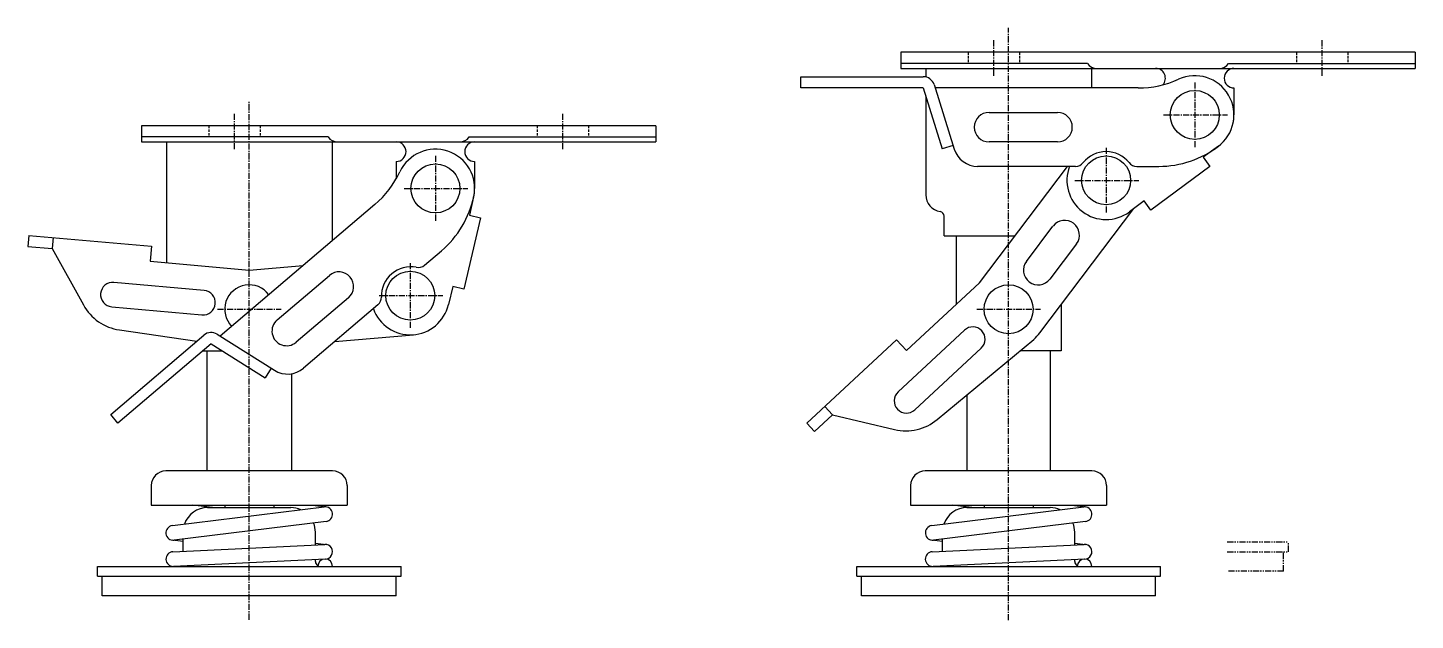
# Model space of a CAD drawing. Extents: x 0 to 475, y 0 to 283.
# Drawn here: x 192.2 to 475.4, y 15.1 to 136.1 of the extents above; entities that cross this region are included whole.
import ezdxf

# ---------------------------------------------------------------- set-up
doc = ezdxf.new("R2010")
doc.units = 0
for name, pattern in [('CENTER', [2, 1.25, -0.25, 0.25, -0.25]), ('DASHED', [0.75, 0.5, -0.25]), ('PHANTOM', [2.5, 1.25, -0.25, 0.25, -0.25, 0.25, -0.25])]:
    doc.linetypes.add(name, pattern=pattern)
doc.layers.get('0').update_dxf_attribs({"linetype": 'CONTINUOUS'})
doc.layers.add('CENTER', color=1, linetype='CENTER')

msp = doc.modelspace()

# ---------------------------------------------------------------- linework, layer by layer
at = {"color": 7, "linetype": 'CONTINUOUS'}
for p, q in [((370.44, 131.09), (370.44, 127.79)), ((475.44, 131.09), (370.44, 131.09)), ((475.44, 131.09), (475.44, 127.79)), ((408.54, 128.79), (370.44, 128.79)), ((370.44, 127.79), (475.44, 127.79)), ((375.54, 127.79), (375.54, 126.04)), ((409.34, 127.79), (409.34, 123.79)), ((437.34, 128.79), (475.44, 128.79)), ((350.03, 126.09), (375.03, 126.09)), ((350.03, 123.79), (350.03, 126.09)), ((375.03, 123.79), (350.03, 123.79)), ((375.03, 123.79), (378.91, 111.39)), ((375.54, 122.16), (375.54, 101.95)), ((377.23, 124.48), (381.34, 111.3)), ((418.88, 123.79), (377.44, 123.79)), ((438.44, 123.79), (438.44, 118.29)), ((388.44, 118.79), (402.44, 118.79)), ((215.44, 116.09), (215.44, 112.79)), ((320.44, 116.09), (215.44, 116.09)), ((253.54, 113.79), (215.44, 113.79)), ((282.34, 113.79), (320.44, 113.79)), ((320.44, 116.09), (320.44, 112.79)), ((215.44, 112.79), (320.44, 112.79)), ((220.54, 112.79), (220.54, 88.15)), ((254.34, 112.79), (254.34, 92.55)), ((381.1, 112.07), (378.91, 111.39)), ((402.44, 112.79), (388.44, 112.79)), ((435.25, 111.9), (432.18, 109.63)), ((267.44, 108.79), (267.44, 105.24)), ((283.44, 108.79), (283.44, 103.29)), ((406.1, 107.79), (386.12, 107.79)), ((386.48, 83.99), (404.48, 107.79)), ((418.59, 107.79), (423.11, 107.79)), ((433.54, 107.78), (421.48, 98.87)), ((432.18, 109.63), (433.54, 107.78)), ((263.07, 99.98), (231.52, 73.13)), ((283.25, 101.55), (282.38, 97.82)), ((398.82, 73.78), (418.02, 99.18)), ((420.11, 100.72), (417.09, 98.49)), ((421.48, 98.87), (420.11, 100.72)), ((284.62, 97.3), (281.21, 82.69)), ((282.38, 97.82), (284.62, 97.3)), ((379.29, 93.59), (379.29, 97.59)), ((192.44, 93.69), (192.23, 91.44)), ((192.44, 93.69), (217.51, 91.48)), ((379.29, 93.59), (393.74, 93.59)), ((381.74, 93.59), (381.74, 79.58)), ((396.08, 88.39), (401.5, 95.57)), ((192.23, 91.44), (197.21, 90.99)), ((197.42, 93.28), (197.21, 90.99)), ((197.21, 90.99), (203.61, 79.5)), ((217.51, 91.48), (217.24, 88.45)), ((406.29, 91.95), (400.86, 84.77)), ((217.24, 88.45), (237.46, 86.62)), ((273.22, 87.61), (276.66, 90.55)), ((237.46, 86.62), (248.47, 87.56)), ((243.14, 76.45), (253.8, 85.52)), ((228.25, 82.43), (209.82, 84.09)), ((278.97, 83.22), (278.11, 79.56)), ((281.21, 82.69), (278.97, 83.22)), ((371.61, 70.16), (386.48, 83.99)), ((257.69, 80.95), (247.02, 71.88)), ((263.71, 79.52), (248.5, 66.57)), ((403.14, 79.49), (403.14, 70.1)), ((209.37, 79.11), (227.8, 77.45)), ((210.95, 74.38), (226.73, 72.07)), ((383.44, 74.33), (369.89, 61.74)), ((209.16, 57.11), (228.19, 73.31)), ((229.68, 71.56), (210.65, 55.36)), ((229.68, 71.56), (240.68, 64.63)), ((230.91, 73.51), (242.59, 66.14)), ((254.94, 72.05), (271, 73.41)), ((351.26, 55.34), (369.57, 72.36)), ((369.57, 72.36), (371.61, 70.16)), ((377.87, 56.08), (397.56, 72.45)), ((227.96, 70.09), (232.01, 70.09)), ((228.79, 70.09), (228.79, 45.59)), ((373.3, 58.07), (386.84, 70.67)), ((403.14, 70.1), (394.73, 70.1)), ((400.94, 70.1), (400.94, 45.59)), ((241.91, 66.57), (240.68, 64.63)), ((246.09, 65.44), (246.09, 45.59)), ((383.94, 61.13), (383.94, 45.59)), ((210.65, 55.36), (209.16, 57.11)), ((352.83, 53.65), (356.49, 57.06)), ((354.92, 58.74), (356.49, 57.06)), ((356.49, 57.06), (369.16, 54.04)), ((351.26, 55.34), (352.83, 53.65)), ((254.44, 45.59), (220.44, 45.59)), ((409.44, 45.59), (375.44, 45.59)), ((217.44, 42.59), (217.44, 38.59)), ((257.44, 42.59), (257.44, 38.59)), ((372.44, 42.59), (372.44, 38.59)), ((412.44, 42.59), (412.44, 38.59)), ((217.44, 38.59), (257.44, 38.59)), ((221.76, 34.42), (252.76, 38.25)), ((229.93, 38.09), (225.89, 38.59)), ((228.94, 38.09), (245.94, 38.09)), ((232.44, 38.59), (232.44, 38.09)), ((242.44, 38.59), (242.44, 38.09)), ((250.34, 38.59), (253.12, 38.25)), ((372.44, 38.59), (412.44, 38.59)), ((376.76, 34.42), (407.76, 38.25)), ((384.93, 38.09), (380.89, 38.59)), ((383.94, 38.09), (400.94, 38.09)), ((387.44, 38.59), (387.44, 38.09)), ((397.44, 38.59), (397.44, 38.09)), ((405.34, 38.59), (408.12, 38.25)), ((253.12, 35.27), (222.12, 31.44)), ((408.12, 35.27), (377.12, 31.44)), ((223.94, 31.17), (221.76, 31.44)), ((223.94, 29.19), (223.94, 31.66)), ((250.94, 30.5), (250.94, 33.09)), ((378.94, 31.17), (376.76, 31.44)), ((378.94, 29.19), (378.94, 31.66)), ((405.94, 30.5), (405.94, 33.09)), ((221.87, 29.09), (252.87, 30.59)), ((250.94, 30.85), (253.12, 30.58)), ((376.87, 29.09), (407.87, 30.59)), ((405.94, 30.85), (408.12, 30.58)), ((206.44, 26.09), (268.44, 26.09)), ((206.44, 24.09), (206.44, 26.09)), ((253.01, 27.6), (222.01, 26.1)), ((250.94, 27.09), (250.94, 27.49)), ((268.44, 24.09), (268.44, 26.09)), ((361.44, 26.09), (423.44, 26.09)), ((361.44, 24.09), (361.44, 26.09)), ((408.01, 27.6), (377.01, 26.1)), ((405.94, 27.09), (405.94, 27.49)), ((423.44, 24.09), (423.44, 26.09)), ((206.44, 24.09), (268.44, 24.09)), ((207.44, 20.09), (207.44, 24.09)), ((267.44, 20.09), (267.44, 24.09)), ((361.44, 24.09), (423.44, 24.09)), ((362.44, 20.09), (362.44, 24.09)), ((422.44, 20.09), (422.44, 24.09)), ((267.44, 20.09), (207.44, 20.09)), ((422.44, 20.09), (362.44, 20.09))]:
    msp.add_line(p, q, dxfattribs=at)
at = {"color": 3, "linetype": 'DASHED'}
for p, q in [((384.19, 131.09), (384.19, 128.79)), ((394.69, 131.09), (394.69, 128.79)), ((451.19, 131.09), (451.19, 128.79)), ((461.69, 131.09), (461.69, 128.79)), ((229.19, 116.09), (229.19, 113.79)), ((239.69, 116.09), (239.69, 113.79)), ((296.19, 116.09), (296.19, 113.79)), ((306.69, 116.09), (306.69, 113.79))]:
    msp.add_line(p, q, dxfattribs=at)
at = {"color": 3, "linetype": 'PHANTOM'}
for p, q in [((437.07, 31.09), (449.56, 31.09)), ((437.07, 29.09), (449.56, 29.09)), ((448.56, 25.09), (448.56, 29.09)), ((449.56, 29.09), (449.56, 31.09)), ((448.56, 25.09), (437.07, 25.09))]:
    msp.add_line(p, q, dxfattribs=at)
at = {"color": 7, "linetype": 'CONTINUOUS'}
for centre in [(430.44, 118.29), (275.44, 103.29), (412.34, 104.93), (270.32, 81.38), (392.44, 78.6)]:
    msp.add_circle(centre, 5, dxfattribs=at)
for centre, radius, start, end in [((410.44, 130.09), 2.3, 214.4174, 270), ((422.44, 125.79), 2, 317.3224, 90), ((435.44, 130.09), 2.3, 270, 325.5826), ((438.44, 125.79), 2, 90, 270), ((375.03, 123.79), 2.3, 17.354, 90), ((418.88, 143.79), 20, 270, 294.3958), ((430.44, 118.29), 8, 306.4482, 114.3958), ((388.44, 115.79), 3, 90, 270), ((402.44, 115.79), 3, 270, 90), ((430.44, 118.29), 8, 346.8517, 0), ((255.44, 115.09), 2.3, 214.4174, 270), ((280.44, 115.09), 2.3, 270, 325.5826), ((267.44, 110.79), 2, 270, 90), ((275.44, 103.29), 8, 348.0668, 154.8041), ((283.44, 110.79), 2, 90, 270), ((386.12, 112.79), 5, 197.354, 270), ((412.34, 104.79), 6, 38.6822, 141.3178), ((423.11, 127.79), 20, 270, 307.6585), ((412.34, 104.93), 8, 159.0101, 306.4434), ((406.1, 109.79), 2, 270, 321.3178), ((418.59, 109.79), 2, 218.6822, 270), ((250.1, 115.21), 20, 310.4083, 334.8041), ((275.44, 103.29), 8, 346.8517, 0), ((275.44, 103.29), 8, 346.8565, 0), ((263.7, 105.77), 20, 310.4083, 348.0668), ((378.94, 101.95), 3.4, 180, 261.5048), ((378.29, 97.59), 1, 0, 81.5048), ((403.9, 93.76), 3, 322.9128, 142.9128), ((398.47, 86.58), 3, 142.9128, 322.9128), ((255.74, 83.24), 3, 310.4083, 130.4083), ((270.41, 81.28), 6, 79.0905, 181.7261), ((271.92, 89.14), 2, 259.0905, 310.4083), ((209.6, 81.6), 2.5, 84.8496, 264.8496), ((228.02, 79.94), 2.5, 264.8496, 84.8496), ((237.44, 78.59), 5, 36.6806, 224.136), ((212.39, 84.27), 10, 208.5397, 261.6883), ((270.32, 81.38), 8, 199.4184, 346.8517), ((262.41, 81.04), 2, 310.4083, 1.7261), ((229.68, 71.56), 2.3, 57.7623, 130.4083), ((245.08, 74.16), 3, 130.4083, 310.4083), ((385.14, 72.5), 2.5, 312.9128, 132.9128), ((392.44, 78.6), 8, 309.7514, 322.9128), ((245.26, 70.37), 5, 237.7623, 310.4083), ((220.44, 63.59), 3, 167.1624, 168.0142), ((371.59, 59.9), 2.5, 132.9128, 312.9128), ((371.48, 63.77), 10, 256.6028, 309.7514), ((220.44, 42.59), 3, 90, 180), ((254.44, 42.59), 3, 0, 90), ((375.44, 42.59), 3, 90, 180), ((409.44, 42.59), 3, 0, 90), ((228.94, 33.09), 5, 90, 161.0264), ((245.94, 33.09), 5, 65.9174, 90), ((252.94, 36.76), 1.5, 277.0492, 97.0492), ((383.94, 33.09), 5, 90, 161.0264), ((400.94, 33.09), 5, 65.9174, 90), ((407.94, 36.76), 1.5, 277.0492, 97.0492), ((221.94, 32.93), 1.5, 97.0492, 277.0492), ((245.94, 33.09), 5, 0, 21.8809), ((376.94, 32.93), 1.5, 97.0492, 277.0492), ((400.94, 33.09), 5, 0, 21.8809), ((221.94, 27.59), 1.5, 92.7702, 272.7702), ((252.94, 29.09), 1.5, 270, 92.7702), ((376.94, 27.59), 1.5, 92.7702, 272.7702), ((407.94, 29.09), 1.5, 270, 92.7702), ((222.94, 27.09), 1, 270, 290.5469), ((251.94, 27.09), 1, 180, 240.3768), ((252.94, 26.09), 1.5, 0, 180), ((377.94, 27.09), 1, 270, 290.5469), ((406.94, 27.09), 1, 180, 240.3768), ((407.94, 26.09), 1.5, 0, 180)]:
    msp.add_arc(centre, radius, start, end, dxfattribs=at)
at = {"layer": 'CENTER', "color": 1, "linetype": 'CENTER'}
for p, q in [((392.44, 15.09), (392.44, 136.09)), ((389.44, 126.29), (389.44, 133.59)), ((456.44, 126.29), (456.44, 133.59)), ((430.44, 124.94), (430.44, 111.64)), ((237.44, 15.21), (237.44, 121.09)), ((234.44, 111.29), (234.44, 118.59)), ((301.44, 111.29), (301.44, 118.59)), ((424.07, 118.29), (437.09, 118.29)), ((412.34, 111.58), (412.34, 98.28)), ((275.44, 109.94), (275.44, 96.64)), ((405.97, 104.93), (418.99, 104.93)), ((269.07, 103.29), (282.09, 103.29)), ((270.32, 88.03), (270.32, 74.73)), ((263.95, 81.38), (276.97, 81.38)), ((230.94, 78.59), (243.94, 78.59)), ((385.94, 78.6), (398.94, 78.6))]:
    msp.add_line(p, q, dxfattribs=at)

doc.saveas('drawing.dxf')
